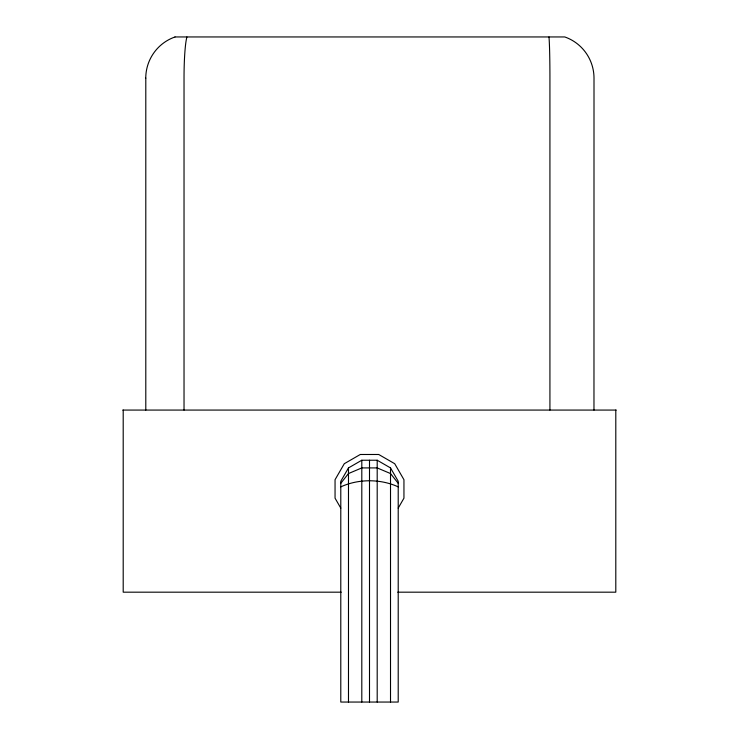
<?xml version="1.0" encoding="UTF-8"?>
<svg xmlns="http://www.w3.org/2000/svg" width="739" height="739" viewBox="0 0 739 739"><rect width="100%" height="100%" fill="white"/><g stroke="black" fill="none" stroke-linecap="round" stroke-linejoin="round"><path stroke-width="1.11" d="M348.485 467.916L340.79 481.246L340.79 702.05L398.21 702.05L398.21 481.246L390.515 467.916L377.195 460.231L361.805 460.231L348.485 467.916L348.485 702.05M398.182 508.164L403.947 498.169L403.947 479.703L394.718 463.713L378.728 454.485L360.272 454.485L344.282 463.713L335.053 479.703L335.053 498.169L340.818 508.164M340.79 483.306L348.485 473.551L361.805 467.916L377.195 467.916L390.515 473.551L398.21 483.306M340.79 486.872C358.341 478.743 380.659 478.743 398.21 486.872M174.986 36.95L564.781 36.95A43.666 43.453 90 0 1 594.008 78.131L593.971 410.071M122.822 410.071L616.178 410.071M341.233 592.179L123.201 592.179L123.201 410.071M397.767 592.179L615.799 592.179L615.799 410.071M549.927 410.071L549.927 78.131A43.638 1.432 -90 0 0 548.975 36.95M390.515 467.916L390.515 702.05M377.195 460.231L377.195 702.05M369.5 460.231L369.5 702.05M361.805 460.231L361.805 702.05M184.029 410.071L184.029 78.131A43.666 4.277 -90 0 1 186.912 36.978M145.795 78.131L145.795 410.071M145.759 78.131A43.666 43.453 90 0 1 174.995 36.978"/></g></svg>
